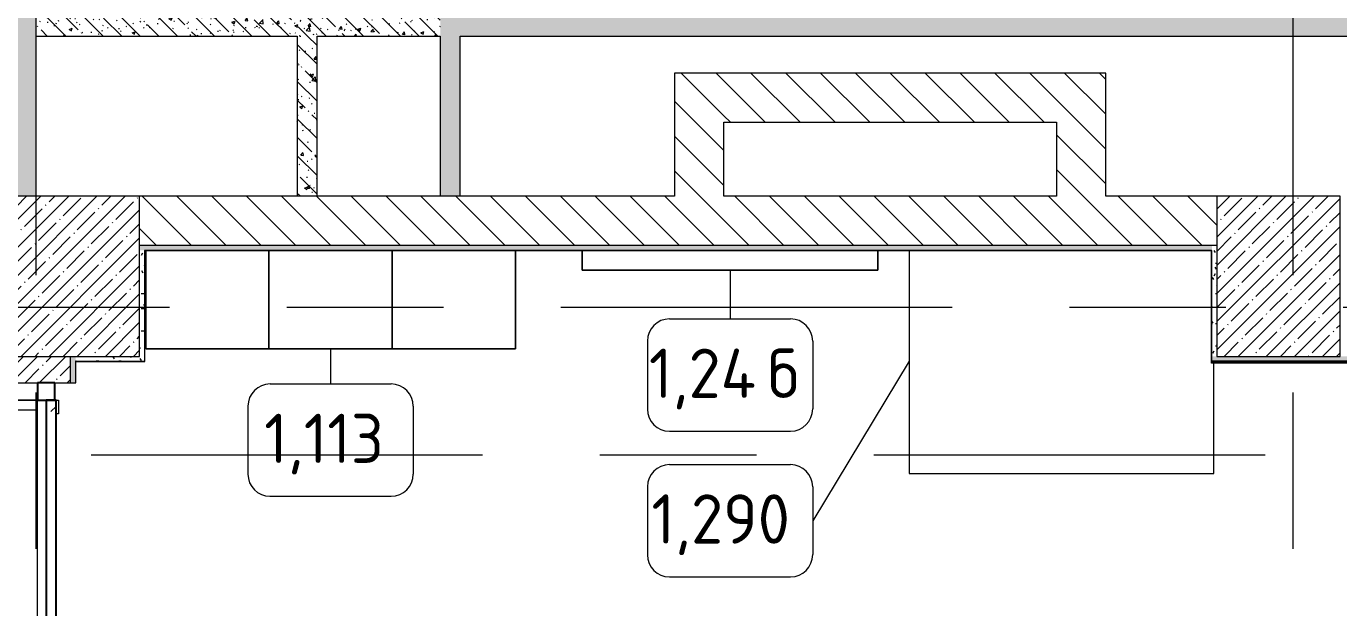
# Model space of a CAD drawing. Header units: millimetres. Extents: x 35092 to 251863, y -8553 to 29549.
# Drawn here: x 75520 to 80845, y 9879 to 12240 of the extents above; entities that cross this region are included whole.
import ezdxf

# ---------------------------------------------------------------- set-up
doc = ezdxf.new("R2010")
doc.units = ezdxf.units.MM
doc.linetypes.add('Осевая', pattern=[3175, 635, -476.25, 1587.5, -476.25])
for name, color, linetype, lineweight in [('A-DETL-GENF', 7, 'Continuous', 9), ('A-GLAZ-CURT', 7, 'Continuous', 9), ('A-GLAZ-CURT-1', 7, 'Continuous', 25), ('A-GLAZ-CWMG', 7, 'Continuous', 9), ('A-GLAZ-CWMG-1', 7, 'Continuous', 25), ('A-WALL', 7, 'Continuous', 9), ('I-FURN-IDEN', 7, 'Continuous', 9), ('I-WALL', 7, 'Continuous', 9), ('S-COLS', 7, 'Continuous', 9), ('Оси-2', 7, 'Осевая', 9)]:
    doc.layers.add(name, color=color, linetype=linetype, lineweight=lineweight)
for name, color, linetype, lineweight, true_color in [('A-DOOR-1', 7, 'Continuous', 9, 0xc0c0c0), ('A-WALL-1', 9, 'Continuous', 9, 0x808080), ('A-WALL-FNSH-1', 9, 'Continuous', 9, 0x808080), ('I-FURN-1', 9, 'Continuous', 9, 0x808080)]:
    doc.layers.add(name, color=color, linetype=linetype, lineweight=lineweight, true_color=true_color)
doc.styles.add('GOST Common', font='GOST_Common.ttf', dxfattribs={"height": 200})
pattern_1 = [(135, (0, 0), (-70.71068, -70.71068), [])]
pattern_2 = [(135, (0, 0), (-75.43415, -75.43415), [106.68, -17.78, 3.556, -17.78]), (135, (0, 75.39), (-75.43415, -75.43415), []), (50, (0, 0), (127.52922, -11.15758), [13.335, -146.685]), (355, (0, 0), (-24.66966, 133.74002), [10.668, -117.348]), (100.451, (10.63, -0.93), (102.85973, 122.58178), [11.333, -124.663]), (46.184, (0, 35.56), (189.75516, -29.43036), [20.002, -220.027]), (96.636, (15.81, 33.1), (166.1822, 173.1996), [17, -186.995]), (351.184, (0, 35.56), (166.18393, 173.19757), [16.002, -176.022]), (21, (17.78, 26.67), (106.13027, -71.58603), [13.335, -146.685]), (326, (17.78, 26.67), (43.26188, 128.93175), [10.668, -117.348]), (71.451, (26.62, 20.7), (149.39198, 57.34505), [11.333, -124.663]), (37.5, (0, 0), (2.162228, 59.188357), [3.353, -112.573, 3.353, -115.773, -117.792]), (37.5, (0, 0), (2.162228, 59.188357), [-235.052, 3.353, -114.44]), (7.5, (0, 0), (46.773857, 70.126152), [3.353, -64.567, 3.353, -109.906, -44.894]), (7.5, (0, 0), (46.773857, 70.126152), [-181.178, 3.353, -41.542]), (327.5, (-39.65, 0), (94.91367, -4.010093), [3.353, -41.097, 3.353, -135.331, -184.023]), (327.5, (-39.65, 0), (94.91367, -4.010093), [-183.134, 3.353, -180.67]), (317.5, (-57.43, 0), (103.69057, 17.79882), [3.353, -54.432, 3.353, -88.748, -130.683]), (317.5, (-57.43, 0), (103.69057, 17.79882), [-149.885, 3.353, -127.33])]
pattern_3 = [(0, (0, 0), (121.92, 30.48), [10.058, -81.382, 10.058, -81.382, -487.68]), (0, (0, 0), (121.92, 30.48), [-182.88, 10.058, -172.822, 10.058, -81.382, -213.36]), (0, (0, 0), (121.92, 30.48), [-457.2, 10.058, -50.902, 10.058, -142.342]), (120, (45.72, 15.24), (-87.356454, 90.345817), [10.058, -81.382, 10.058, -81.382, -487.68]), (120, (45.72, 15.24), (-87.356454, 90.345817), [-182.88, 10.058, -172.822, 10.058, -81.382, -213.36]), (120, (45.72, 15.24), (-87.356454, 90.345817), [-457.2, 10.058, -50.902, 10.058, -142.342]), (240, (60.96, 76.2), (-34.563546, -120.825817), [10.058, -81.382, 10.058, -81.382, -487.68]), (240, (60.96, 76.2), (-34.563546, -120.825817), [-182.88, 10.058, -172.822, 10.058, -81.382, -213.36]), (240, (60.96, 76.2), (-34.563546, -120.825817), [-457.2, 10.058, -50.902, 10.058, -142.342])]

# ---------------------------------------------------------------- blocks, each defined once
blk = doc.blocks.new('BSC_Колонна _Прямоугольная - 650х500-23287315-План расстановки мебели и оборудования 2 этажа в осях 12-23')
at = {"layer": 'S-COLS'}
h = blk.add_hatch(dxfattribs=at)
h.set_pattern_fill('FP_42', color=256, style=0, pattern_type=2)
h.set_pattern_definition([(135, (11225, -75730), (-57.02463, -57.02463), []), (135, (11225, -75672.975), (-57.02463, -57.02463), [100.806, -20.161, 3.353, -16.808])])
h.paths.add_polyline_path([(325, -250), (325, 250), (-325, 250), (-325, -250)])
for p, q in [((325, 250), (-325, 250)), ((-325, 250), (-325, -250)), ((325, -250), (325, 250)), ((-325, -250), (325, -250))]:
    blk.add_line(p, q, dxfattribs=at)
blk = doc.blocks.new('BSC_Колонна _Прямоугольная - 650х500-V50-План расстановки мебели и оборудования 2 этажа в осях 12-23')
at = {"layer": 'S-COLS'}
h = blk.add_hatch(dxfattribs=at)
h.set_pattern_fill('FP_56', color=256, style=0, pattern_type=2)
h.set_pattern_definition([(135, (11225, -80600), (-57.02463, -57.02463), []), (135, (11225, -80542.975), (-57.02463, -57.02463), [100.806, -20.161, 3.353, -16.808])])
h.paths.add_polyline_path([(325, -250), (325, 250), (-325, 250), (-325, -250)])
for p, q in [((325, 250), (-325, 250)), ((-325, 250), (-325, -250)), ((325, -250), (325, 250)), ((-325, -250), (325, -250))]:
    blk.add_line(p, q, dxfattribs=at)
blk = doc.blocks.new('Стол базовый прямоугольный - 1_290-V110-План расстановки мебели и оборудования 2 этажа в осях 12-23')
at = {"layer": 'I-FURN-1'}
for p, q in [((-617.5, 450), (-617.5, -455)), ((617.5, -455), (617.5, -8)), ((-617.5, -455), (617.5, -455))]:
    blk.add_line(p, q, dxfattribs=at)
blk = doc.blocks.new('1_113 тумба - 1_113 тумба-V179-План расстановки мебели и оборудования 2 этажа в осях 12-23')
at = {"layer": 'I-FURN-1'}
for p, q in [((-400, 1500), (0, 1500)), ((-400, 0), (-400, 1500)), ((0, 1500), (-400, 1500)), ((-400, 1500), (-400, 1000)), ((-400, 1000), (-400, 1500)), ((-400, 1500), (0, 1500)), ((0, 1500), (0, 0)), ((0, 1500), (0, 1000)), ((0, 1000), (-400, 1000)), ((-400, 1000), (-400, 500)), ((-400, 500), (-400, 1000)), ((-400, 1000), (0, 1000)), ((-400, 1000), (0, 1000)), ((0, 1000), (-400, 1000)), ((0, 1000), (0, 500)), ((-400, 500), (0, 500)), ((0, 500), (-400, 500)), ((0, 500), (-400, 500)), ((-400, 500), (-400, 0)), ((-400, 0), (-400, 500)), ((-400, 500), (0, 500)), ((0, 500), (0, 0)), ((0, 0), (-400, 0)), ((-400, 0), (0, 0)), ((0, 0), (-400, 0))]:
    blk.add_line(p, q, dxfattribs=at)
blk = doc.blocks.new('Дверь_Витражная_остекление_ - ДВН_ДАО_Главный вход_1200 в свету Д-22 _п_-32403398-План расстановки мебели и оборудования 2 этажа в осях 12-23')
at = {"layer": 'A-DETL-GENF'}
for p, q in [((650, 920), (610, 920)), ((610, 920), (610, 35)), ((650, 35), (650, 920)), ((-610, 420), (-650, 420)), ((-650, 420), (-650, 35)), ((-610, 35), (-610, 420)), ((-650, -40), (-650, -50)), ((-650, -50), (-595, -50)), ((-595, -50), (-595, -40)), ((595, -50), (595, -40)), ((650, -50), (595, -50)), ((650, -40), (650, -50))]:
    blk.add_line(p, q, dxfattribs=at)
at = {"layer": 'A-DOOR-1'}
for p, q in [((650, 920), (650, 35)), ((-650, 420), (-650, 35))]:
    blk.add_line(p, q, dxfattribs=at)
for centre, radius, start, end in [((650, 20), 900, 90, 179.0418), ((-650, 20), 400, 2.1625, 90)]:
    blk.add_arc(centre, radius, start, end, dxfattribs=at)
blk = doc.blocks.new('Системная панель - Стекло - 40мм-32261946-План расстановки мебели и оборудования 2 этажа в осях 12-23')
at = {"layer": 'A-GLAZ-CURT'}
h = blk.add_hatch(dxfattribs=at)
h.set_pattern_fill('FP_84', color=256, style=0, pattern_type=2)
h.set_pattern_definition([(315, (-9972.3, 75701), (282.8427, 282.8427), [200, -600]), (315, (-10072.3, 75901), (282.8427, 282.8427), [600, -200]), (315, (-10172.3, 75501), (282.8427, 282.8427), [200, -600])])
h.paths.add_polyline_path([(-650, -40), (650, -40), (650, 0), (-650, 0)])
at = {"layer": 'A-GLAZ-CURT-1'}
for p, q in [((650, 0), (-650, 0)), ((-650, 0), (-650, -40)), ((650, -40), (650, 0)), ((-650, -40), (650, -40))]:
    blk.add_line(p, q, dxfattribs=at)
blk = doc.blocks.new('Прямоугольный импост - 50 x 70 мм-31928778-План расстановки мебели и оборудования 2 этажа в осях 12-23')
at = {"layer": 'A-GLAZ-CWMG'}
blk.add_line((75566, 9422.3), (75566, 10722.3), dxfattribs=at)
blk = doc.blocks.new('Прямоугольный импост - 50 x 70 мм-32261947-План расстановки мебели и оборудования 2 этажа в осях 12-23')
at = {"layer": 'A-GLAZ-CWMG-1'}
for p, q in [((-70, 35), (0, 35)), ((-70, -35), (-70, 35)), ((0, 35), (0, -35)), ((0, -35), (-70, -35))]:
    blk.add_line(p, q, dxfattribs=at)
blk = doc.blocks.new('Марка_Мебель - В прямоуг_Balcon_Марка-25523697-План расстановки мебели и оборудования 2 этажа в осях 12-23')
at = {"layer": 'I-FURN-IDEN'}
for p, q in [((-2.455, 2.278), (2.455, 2.278)), ((-3.355, 1.378), (-3.355, -1.384)), ((3.355, 1.378), (3.355, -1.378)), ((-2.461, -2.278), (2.455, -2.278))]:
    blk.add_line(p, q, dxfattribs=at)
for centre, radius, start, end in [((-2.455, 1.378), 0.9, 90, 180), ((2.455, 1.378), 0.9, 0, 90), ((-2.461, -1.384), 0.893, 180, 270), ((2.455, -1.378), 0.9, 270, 0)]:
    blk.add_arc(centre, radius, start, end, dxfattribs=at)

msp = doc.modelspace()

# ---------------------------------------------------------------- hatches: boundary and pattern name
at = {"layer": 'I-WALL'}
h = msp.add_hatch(dxfattribs=at)
h.set_pattern_fill('FP_27', color=256, style=0, pattern_type=2)
h.set_pattern_definition(pattern_2)
h.paths.add_polyline_path([(75560, 11550), (75560, 15650), (75480, 15650), (75480, 11550)])
h = msp.add_hatch(dxfattribs=at)
h.set_pattern_fill('FP_27', color=256, style=0, pattern_type=2)
h.set_pattern_definition(pattern_2)
h.paths.add_polyline_path([(77279.8, 11550), (77279.8, 15570), (77199.8, 15570), (77199.8, 11550)])
h = msp.add_hatch(dxfattribs=at)
h.set_pattern_fill('FP_27', color=256, style=0, pattern_type=2)
h.set_pattern_definition(pattern_2)
h.paths.add_polyline_path([(76699.8, 12200), (77199.8, 12200), (77199.8, 12280), (75560, 12280), (75560, 12200), (76619.8, 12200)])
h = msp.add_hatch(dxfattribs=at)
h.set_pattern_fill('FP_27', color=256, style=0, pattern_type=2)
h.set_pattern_definition(pattern_2)
h.paths.add_polyline_path([(84480, 12200), (84480, 12280), (77279.8, 12280), (77279.8, 12200), (83486, 12200)])
h = msp.add_hatch(dxfattribs=at)
h.set_pattern_fill('FP_27', color=256, style=0, pattern_type=2)
h.set_pattern_definition(pattern_2)
h.paths.add_polyline_path([(76699.8, 11550), (76699.8, 12200), (76619.8, 12200), (76619.8, 11550)])
h = msp.add_hatch(dxfattribs=at)
h.set_pattern_fill('FP_19', color=256, style=0, pattern_type=2)
h.set_pattern_definition(pattern_1)
h.paths.add_polyline_path([(78150, 11550), (78350, 11550), (78350, 12050), (78150, 12050), (78150, 11915)])
h = msp.add_hatch(dxfattribs=at)
h.set_pattern_fill('FP_19', color=256, style=0, pattern_type=2)
h.set_pattern_definition(pattern_1)
h.paths.add_polyline_path([(79700, 11850), (79700, 12050), (78350, 12050), (78350, 11850), (79110.7, 11850)])
h = msp.add_hatch(dxfattribs=at)
h.set_pattern_fill('FP_19', color=256, style=0, pattern_type=2)
h.set_pattern_definition(pattern_1)
h.paths.add_polyline_path([(79900, 11550), (79900, 12050), (79700, 12050), (79700, 11550)])
h = msp.add_hatch(dxfattribs=at)
h.set_pattern_fill('FP_19', color=256, style=0, pattern_type=2)
h.set_pattern_definition(pattern_1)
h.paths.add_polyline_path([(80350, 11350), (80350, 11550), (75980, 11550), (75980, 11350), (80330, 11350)])
h = msp.add_hatch(dxfattribs=at)
h.set_pattern_fill('FP_58', color=256, style=0, pattern_type=2)
h.set_pattern_definition(pattern_3)
h.paths.add_polyline_path([(80329, 11330), (80330, 11330), (80330, 11350), (75980, 11350), (75980, 11330), (79110.7, 11330)])
h = msp.add_hatch(dxfattribs=at)
h.set_pattern_fill('FP_58', color=256, style=0, pattern_type=2)
h.set_pattern_definition(pattern_3)
h.paths.add_polyline_path([(80350, 10900), (80350, 11350), (80330, 11350), (80330, 10900)])
h = msp.add_hatch(dxfattribs=at)
h.set_pattern_fill('FP_58', color=256, style=0, pattern_type=2)
h.set_pattern_definition(pattern_3)
h.paths.add_polyline_path([(75980, 10880), (76000, 10880), (76000, 11330), (75980, 11330), (75980, 10900)])
h = msp.add_hatch(dxfattribs=at)
h.set_pattern_fill('FP_17', color=256, style=0, pattern_type=2)
h.set_pattern_definition([(45, (0, 0), (-57.02463, 57.02463), []), (45, (57.025, 0), (-57.02463, 57.02463), [100.806, -20.161, 3.353, -16.808])])
h.paths.add_polyline_path([(75700, 7900), (75700, 9352.3), (75480, 9352.3), (75480, 7900)])
h.paths.add_polyline_path([(75480, 10792.3), (75700, 10792.3), (75700, 10900), (75480, 10900)])
h = msp.add_hatch(dxfattribs=at)
h.set_pattern_fill('FP_58', color=256, style=0, pattern_type=2)
h.set_pattern_definition(pattern_3)
h.paths.add_polyline_path([(75700, 4130), (75720, 4130), (75720, 9352.3), (75700, 9352.3), (75700, 6124.4)])
h.paths.add_polyline_path([(75700, 10792.3), (75720, 10792.3), (75720, 10900), (75700, 10900)])
h = msp.add_hatch(dxfattribs=at)
h.set_pattern_fill('FP_58', color=256, style=0, pattern_type=2)
h.set_pattern_definition(pattern_3)
h.paths.add_polyline_path([(75980, 10880), (75980, 10900), (75720, 10900), (75720, 10880)])
h = msp.add_hatch(dxfattribs=at)
h.set_pattern_fill('FP_58', color=256, style=0, pattern_type=2)
h.set_pattern_definition(pattern_3)
h.paths.add_polyline_path([(84459, 10880), (84460, 10880), (84460, 10900), (80330, 10900), (80330, 10880), (83486, 10880)])

# ---------------------------------------------------------------- linework, layer by layer
at = {"layer": 'A-WALL'}
for p, q in [((80350, 11350), (75980, 11350)), ((76000, 11330), (80330, 11330)), ((80330, 10900), (80330, 11330)), ((75720, 10880), (75720, 10792.3)), ((84460, 10880), (80330, 10880))]:
    msp.add_line(p, q, dxfattribs=at)
at = {"layer": 'A-WALL-1'}
for p, q in [((75560, 11550), (75560, 12200)), ((75560, 12200), (76619.8, 12200)), ((76619.8, 12200), (76619.8, 11550)), ((76699.8, 12200), (77199.8, 12200)), ((76699.8, 11550), (76699.8, 12200)), ((77199.8, 12200), (77199.8, 11550)), ((77279.8, 11550), (77279.8, 12200)), ((77279.8, 12200), (84480, 12200)), ((78150, 12050), (78150, 11550)), ((79900, 12050), (78150, 12050)), ((79900, 11550), (79900, 12050)), ((78350, 11550), (78350, 11850)), ((78350, 11850), (79700, 11850)), ((79700, 11850), (79700, 11550)), ((78150, 11550), (75980, 11550)), ((79700, 11550), (78350, 11550)), ((80350, 11550), (79900, 11550)), ((76000, 11329), (76000, 11330)), ((75700, 10792.3), (75700, 10900)), ((75720, 10880), (76000, 10880)), ((75460, 10792.3), (75720, 10792.3))]:
    msp.add_line(p, q, dxfattribs=at)
at = {"layer": 'A-WALL-FNSH-1'}
for p, q in [((76000, 11329), (76000, 10880)), ((80329, 11329), (76000, 11329)), ((76001, 10879), (76001, 11329)), ((80329, 10879), (80329, 11330)), ((75721, 10879), (76001, 10879)), ((75721, 10792.3), (75721, 10879)), ((80329, 10879), (84459, 10879)), ((80330, 10880), (80330, 10900)), ((75720, 10792.3), (75721, 10792.3))]:
    msp.add_line(p, q, dxfattribs=at)
at = {"layer": 'I-FURN-1'}
for p, q in [((77775.6, 11330), (77775.6, 11250)), ((77775.6, 11250), (77775.6, 11330)), ((78975.1, 11250), (78975.1, 11330)), ((78975.1, 11330), (78975.1, 11250)), ((77775.6, 11250), (78975.1, 11250)), ((78975.1, 11250), (77775.6, 11250))]:
    msp.add_line(p, q, dxfattribs=at)
at = {"layer": 'I-FURN-IDEN'}
for p, q in [((78375.3, 11250), (78375.3, 11052)), ((76754.7, 10930), (76754.7, 10787.7)), ((79102.5, 10880), (78710.8, 10232.8))]:
    msp.add_line(p, q, dxfattribs=at)
at = {"layer": 'I-WALL'}
for p, q in [((80329, 10872), (80329, 10879)), ((82129.5, 10872), (80329, 10872)), ((80330, 10880), (80330, 10879))]:
    msp.add_line(p, q, dxfattribs=at)
at = {"layer": 'Оси-2'}
for p, q in [((75560, 593.7), (75560, 25078.1)), ((80660, 593.7), (80660, 24890.1)), ((38477.2, 11100), (82200, 11100)), ((39747.2, 10500), (82200, 10500))]:
    msp.add_line(p, q, dxfattribs=at)

# ---------------------------------------------------------------- block references
at = {"layer": 'A-DOOR-1', "rotation": 89.99999999999997}
msp.add_blockref('Дверь_Витражная_остекление_ - ДВН_ДАО_Главный вход_1200 в свету Д-22 _п_-32403398-План расстановки мебели и оборудования 2 этажа в осях 12-23', (75601, 10072.3), dxfattribs=at)
at = {"layer": 'A-GLAZ-CURT', "rotation": 89.99999999999997}
msp.add_blockref('Системная панель - Стекло - 40мм-32261946-План расстановки мебели и оборудования 2 этажа в осях 12-23', (75601, 10072.3), dxfattribs=at)
at = {"layer": 'A-GLAZ-CWMG', "extrusion": (0, 0, -1), "rotation": 90.00000000000004}
msp.add_blockref('Прямоугольный импост - 50 x 70 мм-32261947-План расстановки мебели и оборудования 2 этажа в осях 12-23', (-75601, 10792.3), dxfattribs=at)
at = {"layer": 'A-GLAZ-CWMG'}
msp.add_blockref('Прямоугольный импост - 50 x 70 мм-31928778-План расстановки мебели и оборудования 2 этажа в осях 12-23', (0, 0), dxfattribs=at)
at = {"layer": 'I-FURN-1', "rotation": 89.9999999999998}
msp.add_blockref('1_113 тумба - 1_113 тумба-V179-План расстановки мебели и оборудования 2 этажа в осях 12-23', (77504.7, 11330), dxfattribs=at)
at = {"layer": 'I-FURN-1'}
msp.add_blockref('Стол базовый прямоугольный - 1_290-V110-План расстановки мебели и оборудования 2 этажа в осях 12-23', (79720, 10880), dxfattribs=at)
at = {"layer": 'I-FURN-IDEN', "xscale": 99.99999999999993, "yscale": 99.99999999999993, "zscale": 99.99999999999993}
for p in [(78375.3, 10824.2), (76754.7, 10560), (78375.3, 10232.8)]:
    msp.add_blockref('Марка_Мебель - В прямоуг_Balcon_Марка-25523697-План расстановки мебели и оборудования 2 этажа в осях 12-23', p, dxfattribs=at)
at = {"layer": 'S-COLS', "rotation": 270.0000000000007}
for name, p in [('BSC_Колонна _Прямоугольная - 650х500-23287315-План расстановки мебели и оборудования 2 этажа в осях 12-23', (75730, 11225)), ('BSC_Колонна _Прямоугольная - 650х500-V50-План расстановки мебели и оборудования 2 этажа в осях 12-23', (80600, 11225))]:
    msp.add_blockref(name, p, dxfattribs=at)

# ---------------------------------------------------------------- texts
at = {"layer": 'I-FURN-IDEN', "char_height": 200, "attachment_point": 1, "style": 'GOST Common'}
for s, insert, width in [('1,24', (78046.3, 10931.3), 585.232), ('\\fGOST Common|b0|i0|c204|p34|;б', (78529.2, 10931.3), 176.371), ('1,113', (76485.2, 10667), 617.299), ('1,290', (78056.3, 10339.8), 737.552)]:
    msp.add_mtext(s, dxfattribs=dict(at, insert=insert, width=width))

doc.saveas('drawing.dxf')
